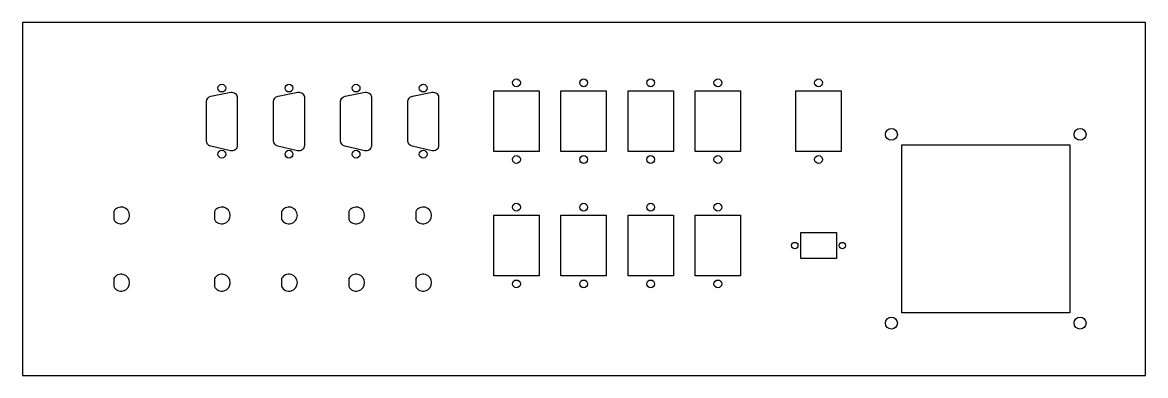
# Model space of a CAD drawing. Header units: inches. Extents: x -8.4 to 8.4, y -2.6 to 2.6.
import ezdxf

# ---------------------------------------------------------------- set-up
doc = ezdxf.new("R2010")
doc.units = ezdxf.units.IN
doc.header["$MEASUREMENT"] = 0

msp = doc.modelspace()

# ---------------------------------------------------------------- linework, layer by layer
for points in [[(-8.365, -2.628), (8.365, -2.628), (8.365, 2.628), (-8.365, 2.628)], [(-1.343, 0.709), (-1.343, 1.609), (-0.668, 1.609), (-0.668, 0.709)], [(-0.343, 0.709), (-0.343, 1.609), (0.332, 1.609), (0.332, 0.709)], [(0.657, 0.709), (0.657, 1.609), (1.332, 1.609), (1.332, 0.709)], [(1.657, 0.709), (1.657, 1.609), (2.332, 1.609), (2.332, 0.709)], [(3.157, 0.709), (3.157, 1.609), (3.832, 1.609), (3.832, 0.709)], [(4.735, -1.693), (4.735, 0.807), (7.235, 0.807), (7.235, -1.693)], [(-1.343, -1.143), (-1.343, -0.243), (-0.668, -0.243), (-0.668, -1.143)], [(-0.343, -1.143), (-0.343, -0.243), (0.332, -0.243), (0.332, -1.143)], [(0.657, -1.143), (0.657, -0.243), (1.332, -0.243), (1.332, -1.143)], [(1.657, -1.143), (1.657, -0.243), (2.332, -0.243), (2.332, -1.143)], [(3.229, -0.887), (3.229, -0.499), (3.759, -0.499), (3.759, -0.887)]]:
    msp.add_lwpolyline(points, close=True)
for points in [[(-5.557, 1.532), (-5.262, 1.588, -0.41841), (-5.165, 1.52), (-5.165, 0.798, -0.484031), (-5.267, 0.717), (-5.561, 0.787, -0.347681), (-5.625, 0.867), (-5.625, 1.45, -0.360844)], [(-4.625, 1.45, -0.360844), (-4.557, 1.532), (-4.262, 1.588, -0.41841), (-4.165, 1.52), (-4.165, 0.798, -0.484031), (-4.267, 0.717), (-4.561, 0.787, -0.347681), (-4.625, 0.867)], [(-3.625, 1.45, -0.360844), (-3.557, 1.532), (-3.262, 1.588, -0.41841), (-3.165, 1.52), (-3.165, 0.798, -0.484031), (-3.267, 0.717), (-3.561, 0.787, -0.347681), (-3.625, 0.867)], [(-2.625, 1.45, -0.360844), (-2.557, 1.532), (-2.262, 1.588, -0.41841), (-2.165, 1.52), (-2.165, 0.798, -0.484031), (-2.267, 0.717), (-2.561, 0.787, -0.347681), (-2.625, 0.867)], [(-7.005, -0.305, 3.958114), (-7.005, -0.186)], [(-5.505, -0.305, 3.958114), (-5.505, -0.186)], [(-4.505, -0.305, 3.958114), (-4.505, -0.186)], [(-3.505, -0.305, 3.958114), (-3.505, -0.186)], [(-2.505, -0.305, 3.958114), (-2.505, -0.186)], [(-7.005, -1.305, 3.958114), (-7.005, -1.186)], [(-5.505, -1.305, 3.958114), (-5.505, -1.186)], [(-4.505, -1.305, 3.958114), (-4.505, -1.186)], [(-3.505, -1.305, 3.958114), (-3.505, -1.186)], [(-2.505, -1.305, 3.958114), (-2.505, -1.186)]]:
    msp.add_lwpolyline(points, format="xyb", close=True)
for centre, radius in [((-5.395, 1.651), 0.058), ((-4.395, 1.651), 0.058), ((-3.395, 1.651), 0.058), ((-2.395, 1.651), 0.058), ((-1.006, 1.73), 0.058), ((-0.006, 1.73), 0.058), ((0.994, 1.73), 0.058), ((1.994, 1.73), 0.058), ((3.494, 1.73), 0.058), ((4.58, 0.962), 0.0885), ((7.39, 0.962), 0.0885), ((-5.395, 0.667), 0.058), ((-4.395, 0.667), 0.058), ((-3.395, 0.667), 0.058), ((-2.395, 0.667), 0.058), ((-1.006, 0.588), 0.058), ((-0.006, 0.588), 0.058), ((0.994, 0.588), 0.058), ((1.994, 0.588), 0.058), ((3.494, 0.588), 0.058), ((-1.006, -0.122), 0.058), ((-0.006, -0.122), 0.058), ((0.994, -0.122), 0.058), ((1.994, -0.122), 0.058), ((3.14, -0.693), 0.047), ((3.848, -0.693), 0.047), ((-1.006, -1.264), 0.058), ((-0.006, -1.264), 0.058), ((0.994, -1.264), 0.058), ((1.994, -1.264), 0.058), ((4.58, -1.848), 0.0885), ((7.39, -1.848), 0.0885)]:
    msp.add_circle(centre, radius)

doc.saveas('drawing.dxf')
